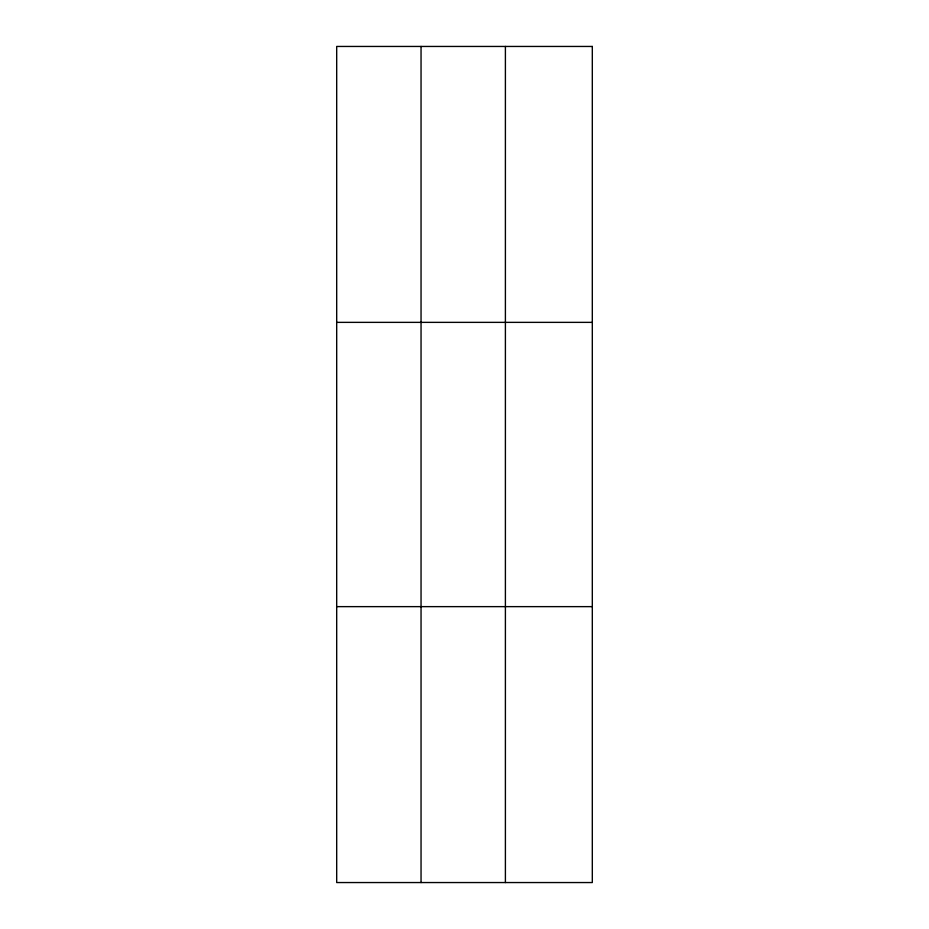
<?xml version="1.0" encoding="UTF-8"?>
<svg xmlns="http://www.w3.org/2000/svg" width="929" height="929" viewBox="0 0 929 929"><rect width="100%" height="100%" fill="white"/><g stroke="black" fill="none" stroke-linecap="round" stroke-linejoin="round"><path stroke-width="1.39" d="M421.046 46.45L421.046 882.55M505.399 46.45L505.399 882.55M336.693 322.363L592.307 322.363M336.693 606.637L592.307 606.637M592.307 46.45L592.307 882.55L336.693 882.55L336.693 46.45L592.307 46.45"/></g></svg>
